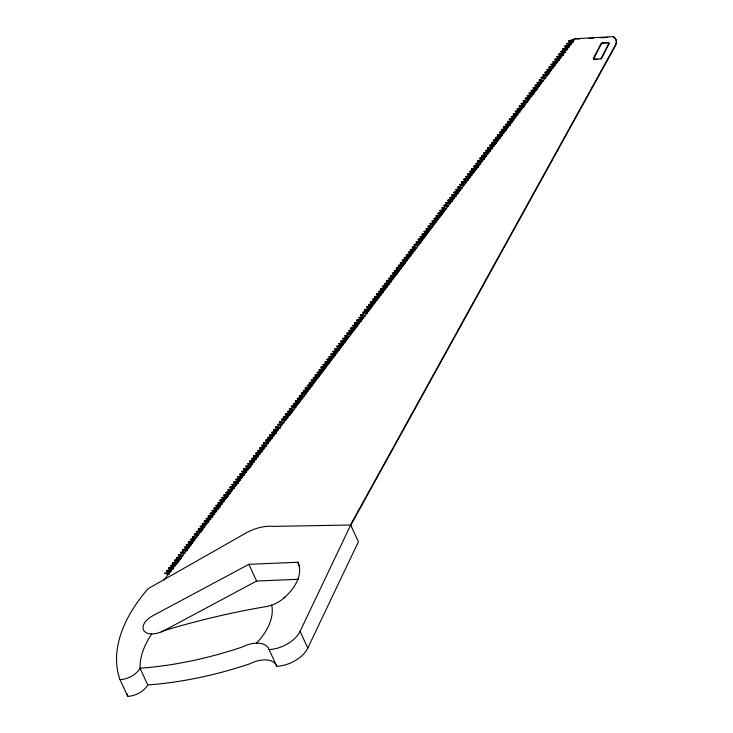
<?xml version="1.0" encoding="UTF-8"?>
<svg xmlns="http://www.w3.org/2000/svg" width="733" height="733" viewBox="0 0 733 733"><rect width="100%" height="100%" fill="white"/><g stroke="black" fill="none" stroke-linecap="round" stroke-linejoin="round"><path stroke-width="1.1" d="M120.02 679.628A16.511 9.566 -24.8 0 0 140.03 668.221A282.352 163.56 -24.8 0 0 242.128 647.056A21.953 12.718 -24.8 0 1 269.075 649.548A25.426 14.733 -24.8 0 0 300.072 631.351L350.676 525.02L273.327 526.367A32.692 18.939 -24.8 0 0 245.692 533.175L148.13 588.663A164.586 95.345 -24.8 0 0 120.02 679.628L127.744 696.35A16.511 9.566 -24.8 0 0 147.754 684.943A282.352 163.56 -24.8 0 0 249.861 663.786A21.953 12.718 -24.8 0 1 276.799 666.27A25.426 14.733 -24.8 0 0 307.796 648.082L358.4 541.751L350.676 525.02M593.556 58.219L601.005 43.687A1.429 0.825 -24.8 0 1 602.746 42.688L608.033 42.541A1.448 0.843 -24.8 0 1 608.802 43.476L601.362 57.989A1.347 0.779 -24.8 0 1 599.722 58.933L594.206 59.089A1.274 0.733 -24.8 0 1 593.556 58.219L593.757 58.658A1.274 0.733 -24.8 0 0 594.408 59.529L597.716 59.437M593.757 58.658L601.207 44.127A1.429 0.825 -24.8 0 1 602.947 43.128L608.234 42.981A1.448 0.843 -24.8 0 1 609.086 43.668M609.004 43.916L601.564 58.429L601.362 57.989M350.576 524.773L615.134 45.501A15.017 8.704 -24.8 0 0 613.255 36.65L575.038 38.757L568.735 40.975L573.261 41.818M350.777 525.213L615.344 45.941A15.017 8.704 -24.8 0 0 614.84 38.079M415.593 247.891L412.203 247.149L418.506 244.941L414.154 244.529L418.662 245.372M224.271 500.666L219.964 500.245L223.363 500.978M353.077 331.05L348.789 330.629L353.297 331.472L353.095 331.032L353.288 331.49L346.984 333.707L346.773 333.268L353.059 331.059M426.624 234.89L426.469 234.432L420.165 236.649L424.673 237.483L420.165 236.649M331.49 360.187L326.982 359.344L330.372 360.086M181.811 555.797L178.431 555.064L182.948 555.907L182.755 555.467L176.992 563.759L172.466 562.926L176.754 563.32L178.742 560.699L178.98 561.148M184.863 553.268L180.446 552.435L186.741 550.226L192.623 542.447L192.834 542.887M198.735 534.998L194.291 534.165L200.595 531.947L202.546 529.354L202.775 529.803M209.546 519.266L206.165 518.533L212.469 516.316L214.421 513.723L214.65 514.172L214.448 513.732L208.145 515.95L212.634 516.783L208.145 515.95M241.239 477.467L237.804 476.725L242.321 477.623L242.119 477.128L236.173 484.999L231.875 484.605L235.266 485.338M245.253 472.217L241.817 471.475L248.121 469.267L252.024 464.099L252.262 464.548M259.033 454.011L255.643 453.269L261.947 451.061L263.898 448.486L264.109 448.908M269.707 435.457L275.965 433.258L275.81 432.8L273.803 435.411L269.506 435.017L272.905 435.75M287.904 417.59L287.666 417.141L285.687 419.762L281.39 419.368L284.789 420.101M163.99 580.041L291.688 411.891L291.917 412.322L287.391 411.488L290.818 412.221M386.951 287.098L386.749 286.658L384.743 289.278L378.448 291.523L382.965 292.357L378.448 291.523M398.834 271.448L398.615 271.018L394.647 276.249L388.371 278.467L392.833 279.3L386.593 281.499L386.392 281.06L392.696 278.842M469.688 171.44L474.004 171.834L467.736 174.005L467.947 174.445L474.141 172.273L469.688 171.44L475.992 169.222L477.943 166.629L478.182 167.078L471.878 169.296L471.667 168.856L477.971 166.638L478.127 167.097L473.628 166.226L480.142 164.403M488.966 151.273L485.521 150.531L490.056 151.383L489.846 150.934L487.876 153.554L483.569 153.151L488.031 153.985L481.792 156.175L481.581 155.735L487.885 153.527M505.339 124.436L509.838 125.297L505.339 124.436L511.643 122.219L513.595 119.626L509.279 119.222L513.806 120.065M523.719 107.018L523.527 106.569L517.223 108.786L517.434 109.226L523.71 107.036L519.211 106.203L523.499 106.597L525.488 103.976L525.689 104.416M528.64 99.056L525.213 98.323L529.73 99.157L529.528 98.717L527.522 101.337L523.206 100.943L527.723 101.777M537.454 88.317L531.15 90.535L531.352 90.974L537.655 88.757L537.426 88.308L535.447 90.919L529.171 93.118L533.679 93.98L529.171 93.118M549.558 73.089L549.329 72.64L547.34 75.261L541.064 77.451L544.454 78.184M556.356 62.571L552.975 61.838L559.279 59.62L561.231 57.027L561.46 57.476L556.915 56.633L560.314 57.366M573.087 41.378L566.783 43.595L566.985 44.035L573.288 41.818L573.05 41.369L571.071 43.989L564.795 46.179L569.248 47.013L563.054 49.193L562.852 48.754L569.147 46.536M190.837 545.517L186.329 544.656L189.71 545.389M200.769 532.415L202.638 529.547M219.185 508.042L220.505 506.292M246.306 472.336L241.817 471.475M257.979 456.265L251.685 458.473L251.886 458.913L258.208 456.686M272.035 438.462L265.777 440.615L265.575 440.176L271.87 437.958L272.044 438.462L267.527 437.601L273.83 435.384L274.032 435.851M281.948 425.378L277.459 424.526L280.895 425.259M285.916 420.174L287.693 417.15L283.35 416.747L286.795 417.48M299.843 401.922L295.289 401.079L298.725 401.812M311.708 386.254L307.191 385.411L313.495 383.194L313.697 383.634M338.829 343.704L343.356 344.565L338.829 343.704L345.133 341.486L345.335 341.954L340.818 341.12L344.208 341.853M367.141 313.22L366.986 312.716L360.682 314.933L365.19 315.767L360.682 314.933M377.046 300.163L376.881 299.696M379.886 294.877L376.487 294.144L381.013 294.95L380.812 294.51L374.508 296.728L378.961 297.561L372.767 299.742L372.556 299.302L378.805 297.149M412.761 253.151L408.272 252.308L411.689 253.05M414.356 244.969L420.66 242.76L416.142 241.899L422.446 239.682M424.627 237.519L418.36 239.718L418.158 239.279L424.453 237.071M448.404 206.211L443.896 205.377L446.25 206.01M484.147 159.143L479.639 158.31L483.936 158.704L477.623 160.939L477.834 161.379L484.128 159.171L483.954 158.704M507.877 127.863L503.397 127.001L506.824 127.744M519.77 112.213L515.281 111.352L519.789 112.195L513.476 114.43L513.265 113.991L519.569 111.773M186.805 550.712L186.75 550.217M194.786 540.203L190.333 539.369L196.627 537.161L196.847 537.573L192.339 536.739L195.72 537.472M212.561 516.802L212.442 516.353M216.363 511.084L216.565 511.524L212.075 510.681L216.611 511.552L216.317 511.139L210.105 513.329L213.495 514.062M228.458 495.884L228.229 495.444L221.952 497.661L226.479 498.477L220.175 500.685M236.374 485.438L236.228 484.962L229.924 487.179L234.413 488.013L229.924 487.179M294.748 407.017L291.349 406.284L295.912 407.081L295.711 406.641L289.407 408.858L293.896 409.692L287.602 411.928M317.719 378.411L313.211 377.577L316.592 378.31M321.64 373.262L321.457 372.785L315.153 375.003L319.606 375.837L319.515 375.36L313.211 377.577M394.849 276.689L390.322 275.846L393.768 276.588M406.714 261.067L402.215 260.197L408.519 257.989M440.524 216.711L440.322 216.244L434.018 218.461L438.581 219.259L438.38 218.819L432.076 221.027L435.457 221.76M452.353 201.025L452.151 200.585L445.847 202.803L449.237 203.536M466.243 182.709L461.726 181.876L465.162 182.609M475.964 169.241L476.157 169.699L471.667 168.856M501.903 135.761L497.395 134.899L503.699 132.682L503.91 133.122M537.591 88.785L533.111 87.914L539.415 85.697L539.616 86.137M543.611 80.887L539.121 80.025L542.539 80.758M551.482 70.496L551.308 70.029L545.004 72.246L548.44 72.988M559.371 60.097L554.954 59.254L561.258 57.037M422.675 240.122L422.446 239.682L420.458 242.321L414.154 244.529M429.483 229.603L426.056 228.87L432.36 226.653L434.312 224.087M523.527 106.597L525.515 103.985L521.163 103.573L524.608 104.315M219.964 500.245L226.268 498.037L232.214 490.203L232.434 490.643M326.982 359.344L333.268 357.136L335.228 354.561L335.43 355.001M370.916 307.558L368.937 310.169L362.633 312.359L366.024 313.092M249.147 467.058L245.747 466.316L250.274 467.159L252.079 464.2M208.658 521.933L204.214 521.099L210.518 518.891L210.683 519.395M240.103 479.822L240.36 480.243L234.056 482.461L233.854 482.021L240.158 479.803L240.314 480.262L235.806 479.4L242.101 477.183M190.617 545.086L184.377 547.276L187.73 548.009M284.926 597.129L283.543 598.394A22.173 12.846 -24.8 0 1 266.088 606.594A546.644 316.656 -24.8 0 0 162.992 630.948A15.659 9.071 -24.8 0 1 144.007 630.783A15.659 9.071 -24.8 0 1 152.546 615.885L248.881 564.309L297.763 562.257L299.577 566.197M283.543 598.394L286.759 595.434A50.568 29.293 -24.8 0 0 297.763 562.257M161.278 632.075L256.605 581.04L298.67 579.272M568.936 41.415L574.196 39.573M564.996 46.619L570.201 44.795M560.837 51.383L567.131 49.175L567.342 49.606L561.038 51.823L560.837 51.383L565.363 52.226M558.83 54.004L563.329 54.883L558.83 54.004L565.134 51.786M559.032 54.444L564.282 52.602M556.915 56.633L563.219 54.416M557.117 57.073L563.329 54.883M555.156 59.694L560.305 57.889M553.177 62.278L559.481 60.06M551.024 64.403L555.33 64.806L549.017 67.042L549.219 67.482L555.422 65.301L551.024 64.403L557.318 62.195L557.428 62.672M551.225 64.843L556.384 63.038M550.391 70.395L547.001 69.662L553.305 67.445L553.534 67.876M547.212 70.102L552.407 68.279M545.205 72.686L551.509 70.469M546.442 75.6L543.052 74.867L549.356 72.649M543.254 75.307L548.449 73.483M541.266 77.89L543.345 77.157M547.505 75.701L543.052 74.867M539.121 80.025L545.416 77.808L545.627 78.248M537.106 82.655L541.403 83.049L535.099 85.275L535.301 85.715L541.605 83.507L537.106 82.655L543.4 80.447M537.307 83.095L539.406 82.362M533.312 88.354L538.553 86.512M529.373 93.558L534.568 91.726M527.219 95.684L533.523 93.476L533.725 93.916L527.421 96.124L527.219 95.684L531.718 96.545M525.213 98.323L531.507 96.105L531.709 96.545M525.414 98.763L530.646 96.921M523.206 100.943L529.501 98.726M523.408 101.383L525.506 100.641M521.163 103.573L527.467 101.365M521.374 104.022L527.678 101.805M519.211 106.203L525.515 103.985M519.413 106.642L524.626 104.81M515.281 111.352L521.575 109.144L521.786 109.584L517.223 108.786M515.482 111.792L520.65 109.977M514.703 117.344L511.258 116.611L517.562 114.394L517.791 114.824M511.46 117.051L516.719 115.2M509.279 119.222L515.583 117.014L515.785 117.454L509.481 119.662M510.718 122.585L507.328 121.852L513.631 119.635M510.654 121.192L513.787 120.093M505.541 124.876L510.745 123.043M503.397 127.001L509.692 124.793L509.856 125.297M503.598 127.441L509.792 125.27M501.381 129.64L505.907 130.474L501.381 129.64L507.676 127.423M501.583 130.08L506.833 128.229M502.82 132.994L499.375 132.261L505.678 130.043M499.576 132.7L505.88 130.483M497.606 135.339L502.856 133.498M495.444 137.52L501.748 135.303L501.949 135.742L495.645 137.96L495.444 137.52L499.732 137.914L501.72 135.293L497.395 134.899M493.465 140.104L499.769 137.886L499.97 138.363L493.666 140.544L493.465 140.104L497.964 140.965L497.817 140.461L491.513 142.678L496.021 143.512L491.513 142.678M491.715 143.118L496.882 141.304M492.942 146.05L489.497 145.308L495.994 143.43M489.708 145.748L496.003 143.54M487.491 147.929L492.017 148.772L487.491 147.929L493.795 145.711L494.024 146.151M487.692 148.368L492.952 146.527M485.521 150.531L491.816 148.323M485.722 150.971L492.017 148.762M483.569 153.151L489.873 150.934M483.771 153.591L488.984 151.758M479.639 158.31L485.933 156.092L486.144 156.532M479.84 158.749L485.008 156.935M479.061 164.302L475.616 163.56L481.92 161.342L482.149 161.782L477.623 160.939M475.818 164L481.077 162.158M473.83 166.675L479.08 164.824M469.89 171.879L475.094 170.047M465.73 176.644L470.256 177.478L465.73 176.644L472.015 174.436L467.736 174.005M465.931 177.084L471.172 175.242M467.15 179.997L463.723 179.264L470.027 177.047M463.925 179.704L470.229 177.487M461.726 181.876L468.03 179.658L468.24 180.098M461.927 182.315L467.178 180.465M463.164 185.229L459.765 184.496L466.069 182.279M459.967 184.936L463.1 183.836M461.176 187.813L457.786 187.08L464.09 184.863L459.765 184.496M457.988 187.52L460.067 186.787M457.172 191.615L460.324 190.516L455.834 189.655L462.129 187.437L462.303 187.923M456.036 190.094L458.107 189.361M457.264 193.026L453.828 192.284L460.122 190.067M451.812 194.905L456.338 195.738L451.812 194.905L458.116 192.687L458.345 193.118M452.023 195.344L457.273 193.494M449.787 197.598L456.091 195.381L456.293 195.821L449.989 198.038L449.787 197.598L454.332 198.441L454.103 197.992L447.826 200.219L451.226 200.952M448.028 200.659L452.197 199.193M446.049 203.243L449.164 202.143M443.896 205.377L450.19 203.16L450.401 203.6M444.097 205.817L446.168 205.084M446.406 208.841L441.889 208.007L448.184 205.799M443.318 211.37L439.873 210.628L446.177 208.41L441.889 208.007M440.084 211.067L446.388 208.85M442.42 214.082L437.958 213.248L444.262 211.04M438.16 213.688L443.346 211.874M439.379 216.611L436.007 215.878L442.311 213.66M436.208 216.317L442.375 214.146M434.22 218.901L439.388 217.087M432.278 221.467L438.572 219.259M433.45 224.399L430.06 223.666L436.355 221.448M430.262 224.106L433.368 223.015M429.382 228.21L432.497 227.111L428.054 226.286L434.357 224.069L434.577 224.5L430.06 223.666M428.255 226.726L430.335 225.993M428.42 231.857L422.116 234.074L422.318 234.514L428.558 232.324L424.095 231.491L430.399 229.273L430.601 229.713L426.056 228.87M424.297 231.93L429.492 230.107M420.366 237.089L425.534 235.275M416.353 242.339L421.603 240.497M408.473 252.748L414.676 250.576L410.214 249.742L416.518 247.525L416.72 247.992M410.425 250.182L415.62 248.35M408.272 252.308L414.566 250.1L414.777 250.539M410.782 255.78L410.553 255.35L404.25 257.558L404.451 257.998L410.755 255.79L406.256 254.947L412.551 252.729M406.458 255.386L411.689 253.545M402.417 260.636L407.667 258.795M400.255 262.817L406.558 260.609L406.769 261.049L400.465 263.266L400.255 262.817L404.781 263.66L398.477 265.85L398.276 265.41L404.579 263.193L406.558 260.609L402.215 260.197M396.324 267.976L400.823 268.837L396.324 267.976L402.628 265.767L402.729 266.244M396.535 268.415L402.829 266.207M397.753 271.347L394.317 270.614L400.612 268.397M394.519 271.054L400.814 268.837M392.311 273.226L396.837 274.078L392.311 273.226L398.615 271.018M392.512 273.666L397.762 271.824M390.322 275.846L396.626 273.638M390.533 276.286L396.837 274.078M388.572 278.906L393.786 277.083M392.65 278.879L388.371 278.467M384.44 283.625L388.939 284.486L384.44 283.625L390.735 281.417L390.946 281.857M384.642 284.065L389.809 282.251M385.87 286.997L382.434 286.255L388.728 284.047M382.635 286.704L388.93 284.486M383.863 289.617L380.418 288.875L386.722 286.667L386.923 287.107M380.619 289.315L385.879 287.473M378.649 291.963L383.9 290.112M376.487 294.144L382.782 291.936L382.993 292.375L376.698 294.584M374.71 297.167L379.914 295.344M370.55 301.932L374.865 302.326L368.543 304.552L368.745 304.992L375.049 302.775L370.55 301.932L376.844 299.724L372.556 299.302M370.751 302.372L376.002 300.53M370.009 307.897L366.573 307.154L372.868 304.946M366.775 307.594L372.007 305.753M364.613 309.775L370.898 307.567L371.118 307.997L364.814 310.215L364.613 309.775L369.139 310.618M362.835 312.799L368.039 310.975M360.883 315.373L362.954 314.649M362.111 318.305L358.675 317.563L364.97 315.355M361.186 321.027L356.669 320.184L362.972 317.966L363.192 318.406M356.87 320.623L362.12 318.782M358.116 323.592L354.671 322.85L360.966 320.642M354.882 323.29L361.177 321.081M356.119 326.212L352.72 325.47L359.023 323.262M352.921 325.91L358.125 324.087M350.74 328.063L357.008 325.855L357.246 326.313L350.942 328.503L350.74 328.063L355.258 328.925M348.789 330.629L355.056 328.43M348.99 331.069L354.158 329.254M348.202 336.621L344.767 335.879L351.07 333.671L346.773 333.268M341.019 341.56L347.277 339.361L342.769 338.499L349.073 336.282L349.293 336.722M342.971 338.939L348.23 337.088M340.818 341.12L347.094 338.912L342.769 338.499M339.031 344.144L344.235 342.32M340.314 347.011L336.887 346.269L343.181 344.061M337.088 346.709L343.383 344.501L343.117 344.125M336.31 352.261L332.864 351.528L339.168 349.311L339.397 349.742L334.871 348.908L341.166 346.691L341.376 347.13M335.073 349.348L340.323 347.506M333.066 351.968L339.37 349.751M334.358 354.882L330.922 354.14L337.226 351.922L337.427 352.362M331.124 354.58L336.374 352.738M327.184 359.784L333.423 357.594L328.961 356.76L335.265 354.552L330.922 354.14M329.163 357.2L331.252 356.467M329.355 362.322L329.557 362.762L325.031 361.919L331.316 359.711M325.232 362.359L330.4 360.544M326.46 365.291L323.024 364.548L329.319 362.34M323.226 364.988L329.52 362.78M325.534 368.012L321.008 367.169L327.312 364.952L327.541 365.391M321.219 367.609L326.469 365.767M319.093 369.799L325.397 367.581L325.599 368.021L319.295 370.238L319.093 369.799L323.647 370.641M320.513 373.152L317.142 372.419L323.445 370.202L323.601 370.66M317.343 372.859L322.483 371.054M315.364 375.443L321.668 373.225M313.412 378.017L319.606 375.837M311.195 380.207L315.511 380.601L309.189 382.828L309.39 383.267L315.657 381.041L311.195 380.207L317.49 377.999M311.397 380.647L316.574 378.833M307.393 385.851L312.597 384.028M305.23 388.032L311.534 385.824L311.736 386.264L305.432 388.472L305.23 388.032L309.491 388.426M307.603 390.982L301.3 393.19L301.501 393.63L307.704 391.449L303.251 390.616L309.555 388.408L309.711 388.856M303.453 391.055L308.648 389.232M303.581 396.232L297.286 398.44L297.488 398.88L303.783 396.672L299.293 395.82L305.588 393.612L305.826 394.033M299.495 396.26L304.717 394.427M295.289 401.079L301.575 398.871M295.491 401.519L299.687 400.044M296.728 404.433L293.337 403.7L299.641 401.482M293.539 404.14L298.734 402.316M291.349 406.284L297.653 404.066M291.56 406.723L295.72 405.267M287.391 411.488L293.695 409.271L289.407 408.858M285.384 414.108L289.856 414.97L285.384 414.108L291.688 411.891M285.586 414.548L290.836 412.706M283.35 416.747L289.654 414.53M283.552 417.187L289.856 414.97M281.39 419.368L287.693 417.15M281.6 419.807L286.814 417.975M282.801 422.684L279.41 421.951L285.714 419.734M279.612 422.391L281.692 421.658M277.459 424.526L283.763 422.309L283.973 422.749L279.41 421.951M275.452 427.156L279.951 427.999L275.452 427.156L281.747 424.938M275.654 427.596L277.752 426.853M276.882 430.518L273.446 429.776L279.749 427.559L279.979 427.99M273.647 430.216L279.951 427.999M271.467 432.397L275.984 433.23L271.467 432.397L277.77 430.179L277.972 430.619M271.668 432.837L276.918 430.986M269.506 435.017L275.81 432.8M267.728 438.041L272.923 436.217M267.004 443.538L263.568 442.805L269.863 440.588L265.575 440.176M263.77 443.245L269.011 441.403M266.079 446.26L261.553 445.426L267.857 443.208L268.086 443.639M261.763 445.866L263.862 445.123M263.028 448.807L259.583 448.065L265.887 445.847M262.936 447.396L266.088 446.287M255.844 453.709L262.084 451.519L257.631 450.685L263.935 448.477L259.583 448.065M257.833 451.125L263.046 449.292M253.7 455.844L258.172 456.595L253.7 455.844L259.995 453.635L260.16 454.139L255.643 453.269M253.902 456.283L259.07 454.469M253.105 461.836L249.678 461.094L255.982 458.885L256.211 459.316M249.88 461.533L255.13 459.692M252.225 464.539L247.708 463.696L254.003 461.488L254.195 461.937M247.91 464.136L254.204 461.927M245.747 466.316L252.051 464.108M242.027 471.915L248.221 469.734L243.768 468.909L250.072 466.692M243.97 469.349L249.174 467.517M239.81 474.104L244.327 474.947L239.81 474.104L246.105 471.896M240.012 474.544L245.262 472.703M237.804 476.725L244.107 474.517M238.005 477.165L244.309 474.957M236.017 479.84L241.258 477.998M231.875 484.605L238.179 482.387L238.381 482.855L232.077 485.044M230.125 487.619L235.293 485.805M231.344 490.542L227.917 489.809L234.194 487.601M228.119 490.249L234.395 488.041M225.901 492.429L230.428 493.263L225.901 492.429L232.205 490.212M226.103 492.869L231.362 491.018M227.349 495.783L223.904 495.041L230.208 492.823M224.106 495.481L230.409 493.263M222.154 498.101L227.367 496.268M218.022 502.82L222.511 503.672L218.022 502.82L224.316 500.602L224.49 501.106M218.223 503.259L223.391 501.445M216.006 505.449L222.301 503.241L222.539 503.653L216.208 505.889L216.006 505.449L220.532 506.292M217.444 508.812L213.999 508.07L220.303 505.852M214.201 508.51L219.46 506.668M212.075 510.681L218.379 508.473M212.277 511.121L217.49 509.288M210.307 513.769L216.611 511.552M208.346 516.389L213.486 514.584M206.367 518.973L212.652 516.765M204.415 521.548L209.574 519.734M205.597 524.471L202.207 523.738L208.502 521.52M202.409 524.177L208.612 521.997M200.191 526.358L204.718 527.192L200.191 526.358L206.504 524.141L206.724 524.571M200.402 526.798L205.588 524.975M201.621 529.693L198.231 528.96L204.525 526.743M198.432 529.4L203.609 527.577M198.588 532.213L196.27 531.581L202.574 529.363M196.471 532.021L200.585 530.573M194.492 534.604L197.589 533.514M192.339 536.739L198.634 534.522L194.291 534.165M192.541 537.179L194.612 536.455M190.534 539.809L195.702 537.995M191.725 542.722L188.317 541.989L194.621 539.772L190.333 539.369M188.528 542.429L194.758 540.239M186.329 544.656L192.623 542.447L188.317 541.989M186.53 545.095L191.689 543.29M184.579 547.716L189.691 545.92M185.761 550.593L182.389 549.86L188.693 547.652L188.894 548.119M188.656 547.688L184.377 547.276M182.599 550.309L186.704 548.861M180.648 552.874L182.7 552.151M178.431 555.064L184.716 552.865L180.446 552.435M178.632 555.504L180.694 554.789M176.424 557.685L180.73 558.088L174.427 560.296L174.628 560.736L180.849 558.555L176.424 557.685L182.728 555.477M176.626 558.125L181.793 556.31M172.466 562.926L178.77 560.708L174.427 560.296M172.676 563.365L177.817 561.551M173.877 566.242L170.487 565.51L176.79 563.292M170.688 565.949L176.992 563.732M169.919 571.447L166.528 570.714L172.823 568.496L173.061 568.918L168.535 568.075L174.839 565.867L175.004 566.371L170.487 565.51M168.746 568.515L173.904 566.71M166.73 571.154L173.025 568.936L168.535 568.075M164.522 573.334L168.993 574.168L164.522 573.334L170.981 571.548M579.739 38.95L575.038 38.757L290.094 414.695M588.727 38.455L593.226 38.208M601.097 37.777L607.84 37.401M568.735 40.975L573.05 41.369M566.783 43.595L571.3 44.438M566.985 44.035L570.173 44.328M564.795 46.179L569.12 46.582M562.852 48.754L567.15 49.148M563.054 49.193L567.351 49.587M561.038 51.823L564.273 52.125M554.954 59.254L559.481 60.088L559.233 59.657M552.975 61.838L557.291 62.232M549.017 67.042L553.323 67.436M549.219 67.482L552.407 67.775M547.001 69.662L551.326 70.056M545.004 72.246L549.31 72.64M541.064 77.451L545.389 77.854M535.099 85.275L539.415 85.679M535.301 85.715L538.535 86.018M533.111 87.914L537.417 88.308M531.15 90.535L535.676 91.368M531.352 90.974L534.549 91.268M527.421 96.124L530.637 96.426M517.434 109.226L520.622 109.519M513.265 113.991L517.58 114.385M513.476 114.43L516.71 114.724M511.258 116.611L515.583 117.005M507.328 121.852L511.845 122.686L511.616 122.237M499.375 132.261L503.69 132.655M495.645 137.96L499.906 138.354M493.666 140.544L496.855 140.837M489.497 145.308L493.813 145.711M481.581 155.735L486.107 156.596M481.792 156.175L484.98 156.477M477.834 161.379L481.068 161.681M475.616 163.56L480.133 164.458M473.628 166.226L477.943 166.629M471.878 169.296L475.066 169.589M467.947 174.445L471.163 174.747M463.723 179.264L468.03 179.658M457.786 187.08L462.102 187.483M455.834 189.655L460.141 190.049M453.828 192.284L458.134 192.678M449.989 198.038L453.223 198.331M447.826 200.219L452.307 201.062M445.847 202.803L450.163 203.206M439.873 210.628L444.464 211.48M437.958 213.248L442.274 213.651L440.295 216.262L436.007 215.878M434.018 218.461L438.545 219.323M432.076 221.027L436.566 221.888M428.054 226.286L432.369 226.68M424.095 231.491L428.356 231.885L426.423 234.478L422.116 234.074M422.318 234.514L425.506 234.807M418.158 239.279L422.455 239.673M418.36 239.718L421.585 240.021M416.142 241.899L420.66 242.76M412.203 247.149L416.454 247.543M410.214 249.742L414.511 250.136M406.256 254.947L410.553 255.341M404.25 257.558L408.721 258.428M404.451 257.998L407.695 258.3M400.465 263.266L404.717 263.651M398.276 265.41L402.591 265.804M398.477 265.85L401.666 266.143M394.317 270.614L398.633 271.008M386.392 281.06L390.909 281.921M386.593 281.499L389.782 281.793M382.434 286.255L386.74 286.658M380.418 288.875L384.953 289.746M374.508 296.728L378.824 297.131M372.767 299.742L375.992 300.035M368.543 304.552L372.85 304.946M368.745 304.992L371.97 305.285M366.573 307.154L370.889 307.548M364.814 310.215L368.012 310.508M362.633 312.359L366.949 312.762M358.675 317.563L362.991 317.966M356.669 320.184L360.984 320.587M354.671 322.85L359.225 323.702M352.72 325.47L356.998 325.873M350.942 328.503L354.131 328.796M346.984 333.707L350.209 334.001M344.767 335.879L349.073 336.282M336.887 346.269L341.184 346.672M334.871 348.908L339.187 349.302M332.864 351.528L337.18 351.922M328.961 356.76L333.249 357.154M325.031 361.919L329.529 362.78M323.024 364.548L327.33 364.952M321.008 367.169L325.516 368.048M319.295 370.238L322.493 370.531M317.142 372.419L321.43 372.813M315.153 375.003L319.478 375.406M309.189 382.828L313.504 383.222M309.39 383.267L312.579 383.561M307.191 385.411L311.498 385.815M305.432 388.472L308.63 388.765M303.251 390.616L307.567 391.019M301.3 393.19L305.588 393.584M301.501 393.63L304.717 393.923M299.293 395.82L303.81 396.663M297.286 398.44L301.794 399.302M297.488 398.88L300.722 399.183M293.337 403.7L297.589 404.094M273.446 429.776L277.761 430.17M267.527 437.601L271.842 438.004M265.777 440.615L269.002 440.909M263.568 442.805L267.875 443.199M261.553 445.426L265.877 445.82M257.631 450.685L261.919 451.079M251.685 458.473L256 458.876M251.886 458.913L255.121 459.215M249.678 461.094L253.984 461.497M247.708 463.696L252.024 464.099M243.768 468.909L248.084 469.303M235.806 479.4L240.122 479.794M233.854 482.021L238.335 482.864L234.056 482.461M227.917 489.809L232.214 490.203M223.904 495.041L228.229 495.444L226.24 498.055L221.952 497.661M216.208 505.889L219.451 506.191M213.999 508.07L218.581 508.913L218.333 508.482M210.105 513.329L214.421 513.723M206.165 518.533L210.664 519.395L210.453 518.955M204.214 521.099L208.694 521.859M202.207 523.738L206.523 524.132M198.231 528.96L202.546 529.354M196.27 531.581L200.558 531.975M182.389 549.86L186.915 550.73M174.628 560.736L177.826 561.038M166.528 570.714L170.844 571.108M613.255 36.65L613.457 37.09A15.017 8.704 -24.8 0 1 614.199 37.548M472.043 174.408L472.235 174.866M305.606 393.584L305.798 394.052M269.891 440.57L270.074 441.028M258.016 456.247L258.19 456.705M300.072 631.351L307.796 648.082M226.268 498.037L226.47 498.504M248.881 564.309L256.605 581.04M269.075 649.548L276.799 666.27M147.754 684.943L140.03 668.221A100.742 58.356 -24.8 0 1 151.731 633.953M127.744 696.35A164.586 95.345 -24.8 0 1 126.809 693.546M271.696 605.146A70.038 40.572 -24.8 0 1 256.504 643.18M601.408 58.667A1.347 0.779 -24.8 0 1 601.042 58.988"/></g></svg>
